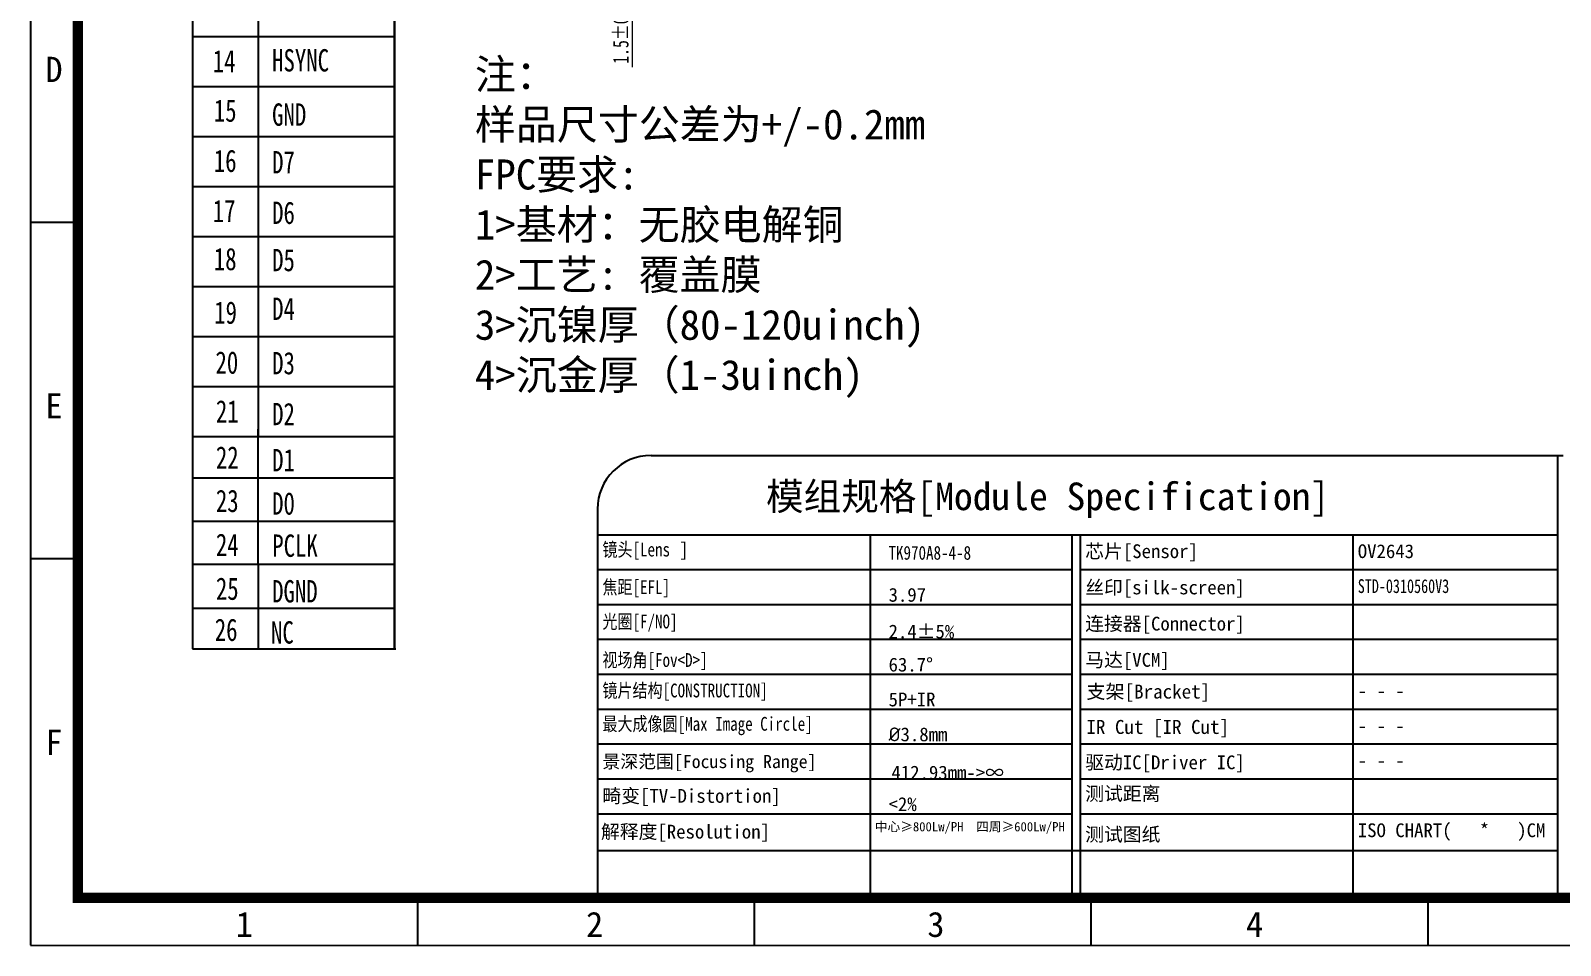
# Model space of a CAD drawing. Extents: x 388 to 571, y 205 to 344.
# Drawn here: x 388 to 486.7, y 204.8 to 263.8 of the extents above; entities that cross this region are included whole.
import ezdxf

# ---------------------------------------------------------------- set-up
doc = ezdxf.new("R2010")
doc.units = 0
doc.header["$LTSCALE"] = 23.1
doc.header["$MEASUREMENT"] = 0
doc.linetypes.add('JIS_02_0.7', pattern=[1.35, 0.75, -0.6])
doc.layers.get('0').update_dxf_attribs({"linetype": 'CONTINUOUS'})
doc.layers.get('Defpoints').update_dxf_attribs({"linetype": 'CONTINUOUS'})
doc.layers.add('3_SOLID_GEOM', color=7, linetype='CONTINUOUS')
doc.layers.add('OUTLINE', color=7, linetype='CONTINUOUS')
doc.styles.add('style1', font='NSimSun.ttf')
doc.styles.add('TEXTSTYLE_1', font='txt', dxfattribs={"width": 0.75})
doc.styles.add('宋体', font='txt', dxfattribs={"width": 0.75})
doc.styles.add('样式 1', font='SimSun.ttf', dxfattribs={"width": 0.75})
doc.dimstyles.new('ISO-25$0', dxfattribs={"dimscale": 0, "dimtxt": 1, "dimasz": 0.6, "dimexe": 0.5, "dimexo": 0.3, "dimgap": 0.2, "dimtad": 1, "dimrnd": 0.0005, "dimdsep": 46, "dimtxsty": '样式 1', "dimcen": 2.5, "dimclrd": 3, "dimclre": 3, "dimclrt": 3, "dimazin": 0, "dimtfac": 1, "dimtmove": 0, "dimatfit": 3, "dimfxl": 0, "dimlwd": 9, "dimlwe": 9, "dimarcsym": 0})

# ---------------------------------------------------------------- blocks, each defined once
blk = doc.blocks.new('*D15')
at = {"layer": '3_SOLID_GEOM', "color": 3, "lineweight": 9}
for p, q in [((426.816, 269.756), (426.816, 270.356)), ((435.979, 269.156), (426.316, 269.156)), ((426.816, 269.156), (426.816, 267.656)), ((436.141, 267.656), (426.316, 267.656)), ((426.816, 267.056), (426.816, 261.444))]:
    blk.add_line(p, q, dxfattribs=at)
at = {"layer": '3_SOLID_GEOM', "color": 3}
for points in [[(426.716, 269.756), (426.916, 269.756), (426.816, 269.156)], [(426.716, 267.056), (426.916, 267.056), (426.816, 267.656)]]:
    blk.add_solid(points, dxfattribs=at)
at = {"layer": 'Defpoints', "color": 0}
for p in [(436.279, 269.156), (426.816, 267.656), (436.441, 267.656)]:
    blk.add_point(p, dxfattribs=at)
at = {"layer": '3_SOLID_GEOM', "color": 3, "insert": (426.08, 263.95), "char_height": 1, "attachment_point": 5, "rotation": 90, "style": '样式 1'}
blk.add_mtext('1.5%%p0.05', dxfattribs=at)

msp = doc.modelspace()

# ---------------------------------------------------------------- linework, layer by layer
at = {"color": 0, "linetype": 'Continuous'}
for p, q in [((388.001, 330.986), (388.001, 204.814)), ((398.442, 309.33), (398.442, 237.609)), ((398.442, 309.33), (398.442, 237.609)), ((402.686, 309.33), (402.686, 237.609)), ((411.478, 309.33), (411.478, 223.924)), ((411.478, 223.924), (411.478, 309.33)), ((411.478, 263.4), (398.442, 263.4)), ((411.478, 260.176), (398.442, 260.176)), ((411.478, 256.952), (398.442, 256.952)), ((411.478, 253.728), (398.442, 253.728)), ((388.001, 251.454), (391.257, 251.454)), ((411.478, 250.504), (398.442, 250.504)), ((411.478, 247.28), (398.442, 247.28)), ((411.478, 244.056), (398.442, 244.056)), ((411.478, 240.832), (398.442, 240.832)), ((402.686, 229.383), (402.686, 238.091)), ((411.478, 237.609), (398.442, 237.609)), ((398.442, 234.956), (411.478, 234.956)), ((398.442, 232.156), (411.478, 232.156)), ((398.442, 232.156), (411.478, 232.156)), ((388.001, 229.759), (391.257, 229.759)), ((398.442, 229.383), (411.478, 229.383)), ((398.442, 229.383), (411.478, 229.383)), ((402.686, 229.383), (402.686, 223.924)), ((398.442, 226.552), (411.478, 226.552)), ((412.98, 204.809), (412.98, 207.875)), ((388.001, 204.814), (568.292, 204.812))]:
    msp.add_line(p, q, dxfattribs=at)
at = {"linetype": 'Continuous'}
for p, q in [((434.703, 204.813), (434.703, 207.875)), ((456.425, 204.813), (456.425, 207.875)), ((478.148, 204.809), (478.148, 207.875))]:
    msp.add_line(p, q, dxfattribs=at)
for p, q in [((434.703, 206.344), (434.703, 207.875)), ((456.425, 206.344), (456.425, 207.875))]:
    msp.add_line(p, q)
at = {"layer": '3_SOLID_GEOM'}
for p, q in [((398.442, 237.609), (398.442, 223.924)), ((486.513, 207.875), (486.513, 236.405)), ((442.151, 231.294), (442.151, 210.934)), ((455.168, 231.294), (455.168, 214.943)), ((455.168, 231.294), (455.168, 214.943)), ((455.168, 231.294), (455.168, 210.934)), ((455.714, 231.294), (455.714, 214.943)), ((455.714, 231.294), (455.714, 214.943)), ((455.714, 231.294), (455.714, 210.934)), ((473.296, 231.294), (473.296, 210.934)), ((455.714, 229.045), (486.513, 229.045)), ((442.151, 226.679), (442.151, 207.875)), ((455.168, 226.679), (455.168, 207.875)), ((455.714, 226.796), (486.513, 226.796)), ((455.714, 226.679), (455.714, 207.875)), ((473.296, 226.679), (473.296, 207.875)), ((455.714, 224.546), (486.513, 224.546)), ((398.442, 223.924), (411.564, 223.924)), ((455.714, 222.297), (486.513, 222.297)), ((455.714, 220.048), (486.513, 220.048)), ((455.714, 217.798), (486.513, 217.798)), ((455.714, 215.549), (486.513, 215.549)), ((455.714, 213.3), (486.513, 213.3)), ((424.57, 210.934), (486.513, 210.934))]:
    msp.add_line(p, q, dxfattribs=at)
at = {"layer": '3_SOLID_GEOM', "color": 0}
for p, q in [((428.03, 236.405), (486.859, 236.405)), ((424.57, 232.944), (424.57, 210.934)), ((424.57, 231.294), (486.513, 231.294)), ((424.57, 229.045), (455.168, 229.045)), ((424.57, 228.329), (424.57, 207.875)), ((424.57, 226.796), (455.168, 226.796)), ((424.57, 224.546), (455.168, 224.546)), ((424.57, 222.297), (455.168, 222.297)), ((424.57, 220.048), (455.168, 220.048)), ((424.57, 217.798), (455.168, 217.798)), ((424.57, 215.549), (455.168, 215.549)), ((424.57, 213.3), (455.168, 213.3)), ((417.091, 207.875), (486.859, 207.875))]:
    msp.add_line(p, q, dxfattribs=at)
msp.add_arc((428.03, 232.944), 3.46, 90, 180, dxfattribs=at)
at = {"layer": 'OUTLINE', "const_width": 0.667}
msp.add_lwpolyline([(391.045, 327.729), (391.045, 207.875), (565.257, 207.875), (565.257, 327.729), (391.045, 327.729)], dxfattribs=at)

# ---------------------------------------------------------------- texts
at = {"color": 0, "linetype": 'Continuous', "style": '宋体', "width": 0.75}
for s, p in [('HSYNC', (403.58, 261.162)), ('GND', (403.58, 257.663)), ('D7', (403.58, 254.589)), ('D6', (403.58, 251.332)), ('D5', (403.58, 248.284)), ('D4', (403.58, 245.143)), ('D3', (403.58, 241.635)), ('D2', (403.58, 238.355)), ('D1', (403.58, 235.379)), ('D0', (403.58, 232.586)), ('PCLK', (403.59, 229.866)), ('DGND', (403.58, 226.923)), ('NC', (403.509, 224.271))]:
    msp.add_text(s, height=1.44, dxfattribs=at).set_placement(p)
at = {"color": 0, "linetype": 'Continuous', "style": 'TEXTSTYLE_1'}
for s, p in [('D', (388.956, 260.482)), ('E', (388.956, 238.787)), ('F', (388.956, 217.092)), ('1', (401.237, 205.352)), ('2', (423.832, 205.351))]:
    msp.add_text(s, height=1.627, dxfattribs=at).set_placement(p)
at = {"linetype": 'Continuous', "style": 'TEXTSTYLE_1'}
for s, p in [('3', (445.845, 205.351)), ('4', (466.405, 205.352))]:
    msp.add_text(s, height=1.627, dxfattribs=at).set_placement(p)
at = {"color": 0, "linetype": 'Continuous', "attachment_point": 1}
for s, insert, char_height, width, style in [('14', (399.751, 262.55), 1.44, 1.52603, '宋体'), ('15', (399.819, 259.36), 1.44, 1.52603, '宋体'), ('16', (399.819, 256.123), 1.44, 1.52603, '宋体'), ('17', (399.749, 252.886), 1.44, 1.52603, '宋体'), ('18', (399.819, 249.79), 1.44, 1.52603, '宋体'), ('19', (399.843, 246.336), 1.44, 1.52603, '宋体'), ('20', (399.926, 243.116), 1.44, 1.52603, '宋体'), ('21', (399.953, 239.966), 1.44, 1.52603, '宋体'), ('22', (399.953, 236.99), 1.44, 1.52603, '宋体'), ('{\\fSimSun|b0|i0|c134|p2;\\C256;模组规格\\Ftxt|c134;[Module Specification]\\fKaiTi_GB2312|b0|i0|c134|p49;   }', (435.44, 234.655), 1.77897, 73.01953, 'style1'), ('23', (399.953, 234.195), 1.44, 1.52603, '宋体'), ('24', (399.953, 231.364), 1.44, 1.52603, '宋体'), ('{\\fSimSun|b0|i0|c134|p2;\\W0.8;\\C256;镜头\\Ftxt|c134;[Lens\\fKaiTi_GB2312|b0|i0|c134|p49;\\W1; ]   }', (424.888, 230.78), 0.88949, 8.45275, 'style1'), ('25', (399.953, 228.533), 1.44, 1.52603, '宋体'), ('{\\fSimSun|b0|i0|c134|p2;\\W0.8;\\C256;焦距\\Ftxt|c134;[EFL]\\fKaiTi_GB2312|b0|i0|c134|p49;\\W1;    }', (424.888, 228.356), 0.88949, 8.45275, 'style1'), ('{\\fSimSun|b0|i0|c134|p2;\\W0.8;\\C256;光圈\\Ftxt|c134;[F/NO]\\fKaiTi_GB2312|b0|i0|c134|p49;\\W1;    }', (424.888, 226.137), 0.88949, 8.45275, 'style1'), ('26', (399.882, 225.882), 1.44, 1.52603, '宋体'), ('{\\fSimSun|b0|i0|c134|p2;\\W0.8;\\C256;视场角\\Ftxt|c134;[Fov<D>]\\fKaiTi_GB2312|b0|i0|c134|p49;\\W1;    }', (424.888, 223.655), 0.88949, 8.45275, 'style1'), ('{\\fSimSun|b0|i0|c134|p2;\\W0.8;\\C256;镜片结构\\Ftxt|c134;[CONSTRUCTION]\\fKaiTi_GB2312|b0|i0|c134|p49;\\W1;    }', (424.888, 221.691), 0.889485, 14.92648, 'style1'), ('{\\fSimSun|b0|i0|c134|p2;\\C256;支架\\Ftxt|c0;[Bracket] \\fKaiTi_GB2312|b0|i0|c134|p49;   }', (456.107, 221.628), 0.90251, 12.99804, 'style1'), ('{\\fSimSun|b0|i0|c134|p2;\\W0.8;\\C256;最大成像圆\\Ftxt|c134;[Max Image Circle]\\fKaiTi_GB2312|b0|i0|c134|p49;\\W1;    }', (424.888, 219.541), 0.889485, 18.7298, 'style1'), ('{\\fSimSun|b0|i0|c134|p2;\\C256;IR Cut\\Ftxt|c134; [IR Cut] \\fKaiTi_GB2312|b0|i0|c134|p49;   }', (456.107, 219.346), 0.90251, 12.74904, 'style1'), ('{\\fSimSun|b0|i0|c134|p2;\\C256;景深范围\\Ftxt|c134;[Focusing Range]\\fKaiTi_GB2312|b0|i0|c134|p49;   }', (424.888, 217.087), 0.84501, 17.79331, 'style1'), ('{\\fSimSun|b0|i0|c134|p2;\\C256;畸变\\Ftxt|c134;[TV-Distortion]\\fKaiTi_GB2312|b0|i0|c134|p49;   }', (424.888, 214.895), 0.88949, 18.7298, 'style1')]:
    msp.add_mtext(s, dxfattribs=dict(at, insert=insert, char_height=char_height, width=width, style=style))
at = {"color": 0, "linetype": 'JIS_02_0.7', "ltscale": 0.0001, "insert": (416.66, 261.952), "char_height": 1.938, "width": 30.68302, "attachment_point": 1, "style": 'style1'}
msp.add_mtext('{\\fNSimSun|b0|i0|c134|p49;\\C1;注：\\P样品尺寸公差为+/-0.2mm\\PFPC要求:\\P\\C2;1>基材：无胶电解铜\\P2>工艺: 覆盖膜\\P3>沉镍厚（80-120uinch)\\P4>沉金厚（1-3uinch)}', dxfattribs=at)
at = {"linetype": 'Continuous', "attachment_point": 1}
for s, insert, char_height, width, style in [('\\A1;{\\Ftxt|c134;\\W0.8;\\C0;TK970A8-4-8}', (443.344, 230.569), 0.88949, 13.03774, 'style1'), ('{\\fSimSun|b0|i0|c134|p2;芯片\\Ftxt|c134;[Sensor]\\fKaiTi_GB2312|b0|i0|c134|p49;    }', (456.033, 230.672), 0.88949, 13.03774, 'style1'), ('{\\fSimSun|b0|i0|c134|p2;OV2643}', (473.614, 230.672), 0.88949, 13.03774, 'style1'), ('{\\fSimSun|b0|i0|c134|p2;\\C256;丝印\\Ftxt|c0;[silk-screen]\\fKaiTi_GB2312|b0|i0|c134|p49;    }', (456.033, 228.336), 0.88949, 19.94362, 'style1'), ('STD-0310560V3', (473.614, 228.422), 0.88949, 13.03774, '宋体'), ('{\\fSimSun|b0|i0|c134|p2;3.97\\fKaiTi_GB2312|b0|i0|c134|p49; }', (443.347, 227.86), 0.88949, 13.03774, 'style1'), ('{\\fSimSun|b0|i0|c134|p2;\\C256;连接器\\Ftxt|c134;[Connector]\\fKaiTi_GB2312|b0|i0|c134|p49;   }', (456.033, 226), 0.88949, 17.14252, 'style1'), ('{\\fSimSun|b0|i0|c134|p2;2.4±5%\\fKaiTi_GB2312|b0|i0|c134|p49;   }', (443.347, 225.494), 0.88949, 13.03774, 'style1'), ('{\\fSimSun|b0|i0|c134|p2;63.7%%D\\fKaiTi_GB2312|b0|i0|c134|p49;   }', (443.347, 223.361), 0.88949, 13.03774, 'style1'), ('{\\fSimSun|b0|i0|c134|p2;\\C256;马达\\Ftxt|c134;[VCM]\\fKaiTi_GB2312|b0|i0|c134|p49;    }', (456.033, 223.664), 0.88949, 8.45275, 'style1'), ('{\\fSimSun|b0|i0|c134|p2;5P+IR\\fKaiTi_GB2312|b0|i0|c134|p49;   }', (443.347, 221.112), 0.88949, 13.03774, 'style1'), ('{\\fSimSun|b0|i0|c134|p2;- - -\\fKaiTi_GB2312|b0|i0|c134|p49;   }', (473.614, 221.674), 0.88949, 13.03774, 'style1'), ('{\\fISOCPEUR|b0|i0|c0|p34;%%C\\fSimSun|b0|i0|c134|p2;3.8mm\\fKaiTi_GB2312|b0|i0|c134|p49; }', (443.347, 218.862), 0.88949, 13.03774, 'style1'), ('{\\fSimSun|b0|i0|c134|p2;- - -\\fKaiTi_GB2312|b0|i0|c134|p49;   }', (473.614, 219.425), 0.88949, 13.03774, 'style1'), ('{\\fSimSun|b0|i0|c134|p2;\\C256;驱动IC\\Ftxt|c134;[Driver IC]\\fKaiTi_GB2312|b0|i0|c134|p49;    }', (456.033, 217.057), 0.88949, 18.59941, 'style1'), ('{\\fSimSun|b0|i0|c134|p2;412.93mm->∞\\fKaiTi_GB2312|b0|i0|c134|p49;   }', (443.53, 216.398), 0.88949, 13.03774, 'style1'), ('{\\fSimSun|b0|i0|c134|p2;- - -\\fKaiTi_GB2312|b0|i0|c134|p49;   }', (473.614, 217.176), 0.88949, 13.03774, 'style1'), ('{\\fSimSun|b0|i0|c134|p2;\\C256;测试距离\\fKaiTi_GB2312|b0|i0|c134|p49; }', (456.032, 215.041), 0.88949, 18.7298, 'style1'), ('{\\fSimSun|b0|i0|c134|p2;<2%\\fKaiTi_GB2312|b0|i0|c134|p49;  }', (443.347, 214.364), 0.88949, 13.03774, 'style1'), ('{\\fSimSun|b0|i0|c134|p2;\\C256;解释度\\Ftxt|c134;[Resolution]\\fKaiTi_GB2312|b0|i0|c134|p49;  }', (424.794, 212.587), 0.88949, 18.7298, 'style1'), ('{\\C0;中心≥800}Lw{\\C0;/PH  四周≥600}Lw{\\C0;/PH}', (442.462, 212.763), 0.6, 13.03774, 'style1'), ('{\\fSimSun|b0|i0|c134|p2;\\C256;测试图纸}', (456.032, 212.415), 0.88949, 18.7298, 'style1'), ('{\\fSimSun|b0|i0|c134|p2;ISO CHART(   *   )CM\\fKaiTi_GB2312|b0|i0|c134|p49;   }', (473.614, 212.677), 0.88949, 13.03774, 'style1')]:
    msp.add_mtext(s, dxfattribs=dict(at, insert=insert, char_height=char_height, width=width, style=style))

# ---------------------------------------------------------------- dimensions: what is measured, and where the dimension line sits
at = {"layer": '3_SOLID_GEOM'}
dim = msp.add_linear_dim(base=(426.816, 267.656), p1=(436.279, 269.156), p2=(436.441, 267.656), angle=90, text='<>%%p0.05', dimstyle='ISO-25$0', override={"dimscale": 1}, dxfattribs=at)
dim.commit()
dim.dimension.update_dxf_attribs({"geometry": '*D15', "text_midpoint": (426.08, 263.95)})

doc.saveas('drawing.dxf')
